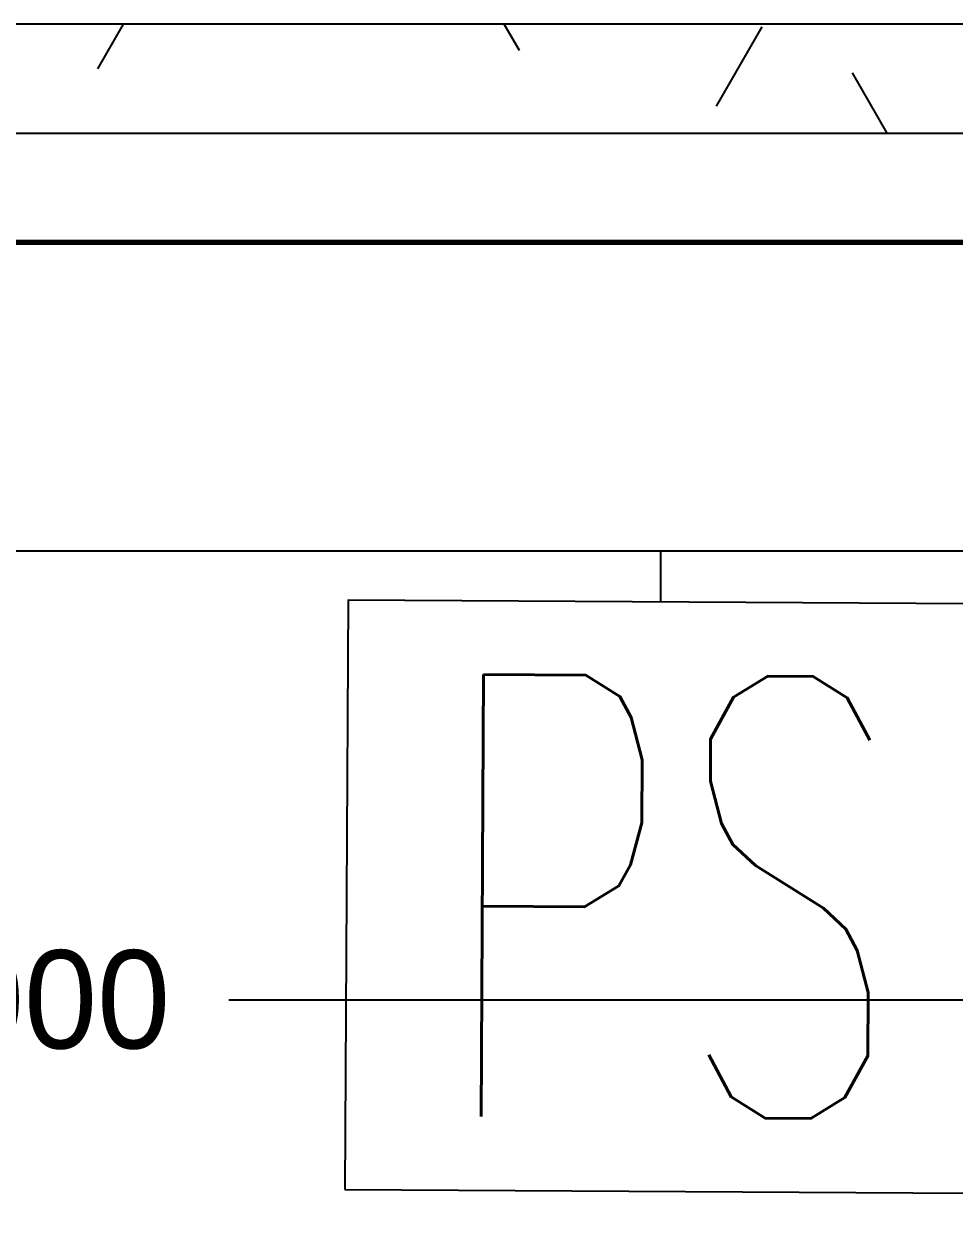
# Model space of a CAD drawing. Header units: millimetres. Extents: x -20146070 to 165023, y -3349561 to 35447.
# Drawn here: x -355922 to -355069, y -7426 to -6325 of the extents above; entities that cross this region are included whole.
import ezdxf
from ezdxf.enums import TextEntityAlignment as Align

# ---------------------------------------------------------------- set-up
doc = ezdxf.new("R2010")
doc.units = ezdxf.units.MM
doc.header["$LTSCALE"] = 50
doc.header["$PDMODE"] = 35
doc.layers.get('Defpoints').update_dxf_attribs({"color": 8, "lineweight": 9})
for name, color, linetype in [('BLK 2 - 1ST  2ND STOREY PLAN 031023$0$A-_WALL----_H-1', 8, 'Continuous'), ('BLK 2 - 1ST  2ND STOREY PLAN 031023$0$A-_WALLPRTN_E-1', 8, 'Continuous'), ('BLK_2 - 1ST_2ND_STOREY_PLAN$0$A-_WALL----_H-1', 8, 'Continuous'), ('BLK_2 - 1ST_2ND_STOREY_PLAN$0$A-_WALLPRTN_E-1', 8, 'Continuous'), ('M-_FM200 PIPE', 1, 'Continuous'), ('NW_ARCHI', 9, 'Continuous'), ('NW_FM200', 1, 'Continuous'), ('NW_GRID LINE', 8, 'Continuous')]:
    doc.layers.add(name, color=color, linetype=linetype)
doc.styles.add('simplex', font='simplex.shx', dxfattribs={"width": 0.6})
doc.dimstyles.new('DI (MINI 100)', dxfattribs={"dimscale": 500, "dimtxt": 0.18, "dimasz": 0.02, "dimexe": 0.01, "dimexo": 0.01, "dimgap": 0.09, "dimtad": 0, "dimtih": 1, "dimtoh": 1, "dimdec": 0, "dimzin": 0, "dimdsep": 46, "dimtxsty": 'Standard', "dimblk": 'OBLIQUE', "dimcen": 0.09, "dimadec": 0, "dimazin": 0, "dimtfac": 1, "dimtdec": 0, "dimtofl": 0, "dimtmove": 2, "dimatfit": 3, "dimfxl": 1, "dimtolj": 1, "dimtzin": 0, "dimarcsym": 0})

# ---------------------------------------------------------------- blocks, each defined once
blk = doc.blocks.new('_Oblique')
at = {"color": 0, "linetype": 'ByBlock', "lineweight": -2}
blk.add_line((-0.5, -0.5), (0.5, 0.5), dxfattribs=at)
blk = doc.blocks.new('*D140')
at = {"layer": 'Defpoints', "color": 0, "transparency": 16777216}
for p in [(-354421.5, -7219.1), (-354421.5, -7219.1), (-357421.8, -8324.9)]:
    blk.add_point(p, dxfattribs=at)
at = {"layer": 'NW_GRID LINE', "color": 0, "lineweight": -2, "transparency": 16777216}
for p, q in [((-357421.8, -8319.9), (-357421.8, -7214.1)), ((-357421.8, -7219.1), (-356109.2, -7219.1)), ((-354421.5, -7219.1), (-355734.2, -7219.1))]:
    blk.add_line(p, q, dxfattribs=at)
at = {"layer": 'NW_GRID LINE', "color": 0, "lineweight": -2, "transparency": 16777216, "xscale": 10, "yscale": 10, "zscale": 10, "rotation": 180}
blk.add_blockref('_Oblique', (-357421.8, -7219.1), dxfattribs=at)
at = {"layer": 'NW_GRID LINE', "color": 0, "lineweight": -2, "transparency": 16777216, "xscale": 10, "yscale": 10, "zscale": 10}
blk.add_blockref('_Oblique', (-354421.5, -7219.1), dxfattribs=at)
at = {"layer": 'NW_GRID LINE', "color": 0, "transparency": 16777216, "insert": (-355921.7, -7219.1), "char_height": 90, "attachment_point": 5}
blk.add_mtext('\\A1;3000', dxfattribs=at)
blk = doc.blocks.new('PS')
blk.add_lwpolyline([(-161, -498.8), (411.3, -497.4), (410, 42.6), (-162.3, 41.2)], close=True)
at = {"color": 0, "style": 'simplex', "width": 0.6}
blk.add_text('PS', height=405, rotation=0.1384, dxfattribs=at).set_placement((134.7, -228.1), align=Align.MIDDLE)

msp = doc.modelspace()

# ---------------------------------------------------------------- hatches: boundary and pattern name
at = {"layer": 'BLK 2 - 1ST  2ND STOREY PLAN 031023$0$A-_WALL----_H-1'}
h = msp.add_hatch(dxfattribs=at)
h.set_pattern_fill('FP_3', color=256, style=0, pattern_type=2)
h.set_pattern_definition([(0, (-229985.17, 42727.71), (1016, 254), [83.82, -678.18, 83.82, -678.18, -4064]), (0, (-229985.17, 42727.71), (1016, 254), [-1524, 83.82, -1440.18, 83.82, -678.18, -1778]), (0, (-229985.17, 42727.71), (1016, 254), [-3810, 83.82, -424.18, 83.82, -1186.18]), (120, (-229604.17, 42854.71), (-727.97045, 752.8818), [83.82, -678.18, 83.82, -678.18, -4064]), (120, (-229604.17, 42854.71), (-727.97045, 752.8818), [-1524, 83.82, -1440.18, 83.82, -678.18, -1778]), (120, (-229604.17, 42854.71), (-727.97045, 752.8818), [-3810, 83.82, -424.18, 83.82, -1186.18]), (240, (-229477.17, 43362.71), (-288.02955, -1006.8818), [83.82, -678.18, 83.82, -678.18, -4064]), (240, (-229477.17, 43362.71), (-288.02955, -1006.8818), [-1524, 83.82, -1440.18, 83.82, -678.18, -1778]), (240, (-229477.17, 43362.71), (-288.02955, -1006.8818), [-3810, 83.82, -424.18, 83.82, -1186.18])])
h.paths.add_polyline_path([(-359271.5, -6424.7), (-354221.5, -6424.7), (-354221.5, -6324.7), (-359271.5, -6324.7), (-359271.5, -6374.7)])
h.paths.add_polyline_path([(-360371.5, -6424.7), (-360371.5, -6324.7), (-360671.5, -6324.7), (-360671.5, -6424.7), (-360471.5, -6424.7)])
h.paths.add_polyline_path([(-361877.4, -6424.7), (-361771.5, -6424.7), (-361771.5, -6324.7), (-363771.5, -6324.7), (-363771.5, -6424.7)])
at = {"layer": 'BLK_2 - 1ST_2ND_STOREY_PLAN$0$A-_WALL----_H-1'}
h = msp.add_hatch(dxfattribs=at)
h.set_pattern_fill('FP_3', color=256, style=0, pattern_type=2)
h.set_pattern_definition([(0, (-229985.17, 42727.71), (1016, 254), [83.82, -678.18, 83.82, -678.18, -4064]), (0, (-229985.17, 42727.71), (1016, 254), [-1524, 83.82, -1440.18, 83.82, -678.18, -1778]), (0, (-229985.17, 42727.71), (1016, 254), [-3810, 83.82, -424.18, 83.82, -1186.18]), (120, (-229604.17, 42854.71), (-727.97045, 752.8818), [83.82, -678.18, 83.82, -678.18, -4064]), (120, (-229604.17, 42854.71), (-727.97045, 752.8818), [-1524, 83.82, -1440.18, 83.82, -678.18, -1778]), (120, (-229604.17, 42854.71), (-727.97045, 752.8818), [-3810, 83.82, -424.18, 83.82, -1186.18]), (240, (-229477.17, 43362.71), (-288.02955, -1006.8818), [83.82, -678.18, 83.82, -678.18, -4064]), (240, (-229477.17, 43362.71), (-288.02955, -1006.8818), [-1524, 83.82, -1440.18, 83.82, -678.18, -1778]), (240, (-229477.17, 43362.71), (-288.02955, -1006.8818), [-3810, 83.82, -424.18, 83.82, -1186.18])])
h.paths.add_polyline_path([(-359271.5, -6424.7), (-354221.5, -6424.7), (-354221.5, -6324.7), (-359271.5, -6324.7), (-359271.5, -6374.7)])
h.paths.add_polyline_path([(-360371.5, -6424.7), (-360371.5, -6324.7), (-360671.5, -6324.7), (-360671.5, -6424.7), (-360471.5, -6424.7)])
h.paths.add_polyline_path([(-361877.4, -6424.7), (-361771.5, -6424.7), (-361771.5, -6324.7), (-363771.5, -6324.7), (-363771.5, -6424.7)])

# ---------------------------------------------------------------- linework, layer by layer
at = {"layer": 'BLK 2 - 1ST  2ND STOREY PLAN 031023$0$A-_WALLPRTN_E-1'}
for p, q in [((-354221.5, -6324.7), (-359271.5, -6324.7)), ((-359246.5, -6524.7), (-354421.5, -6524.7))]:
    msp.add_line(p, q, dxfattribs=at)
at = {"layer": 'BLK_2 - 1ST_2ND_STOREY_PLAN$0$A-_WALLPRTN_E-1'}
for p, q in [((-354221.5, -6324.7), (-359271.5, -6324.7)), ((-359246.5, -6524.7), (-354421.5, -6524.7))]:
    msp.add_line(p, q, dxfattribs=at)
at = {"layer": 'M-_FM200 PIPE'}
for p, q in [((-357421.8, -6807.5), (-354508, -6807.5)), ((-355338.3, -6854.3), (-355338.3, -6807.5))]:
    msp.add_line(p, q, dxfattribs=at)
at = {"layer": 'NW_ARCHI'}
msp.add_line((-359271.5, -6424.7), (-354346.5, -6424.7), dxfattribs=at)
at = {"layer": 'NW_FM200', "color": 2, "const_width": 5}
msp.add_lwpolyline([(-360371.5, -6524.7), (-354421.5, -6524.7), (-354421.5, -14249.7), (-360371.5, -14249.7)], close=True, dxfattribs=at)

# ---------------------------------------------------------------- block references
at = {"layer": 'M-_FM200 PIPE', "color": 0, "rotation": 359.5283105945485}
msp.add_blockref('PS', (-355462.8, -6895.2), dxfattribs=at)

# ---------------------------------------------------------------- dimensions: what is measured, and where the dimension line sits
at = {"layer": 'NW_GRID LINE', "color": 6}
dim = msp.add_linear_dim(base=(-354421.5, -7219.1), p1=(-357421.8, -8324.9), p2=(-354421.5, -7219.1), dimstyle='DI (MINI 100)', dxfattribs=at)
dim.commit()
dim.dimension.update_dxf_attribs({"geometry": '*D140', "text_midpoint": (-355921.7, -7219.1)})

doc.saveas('drawing.dxf')
